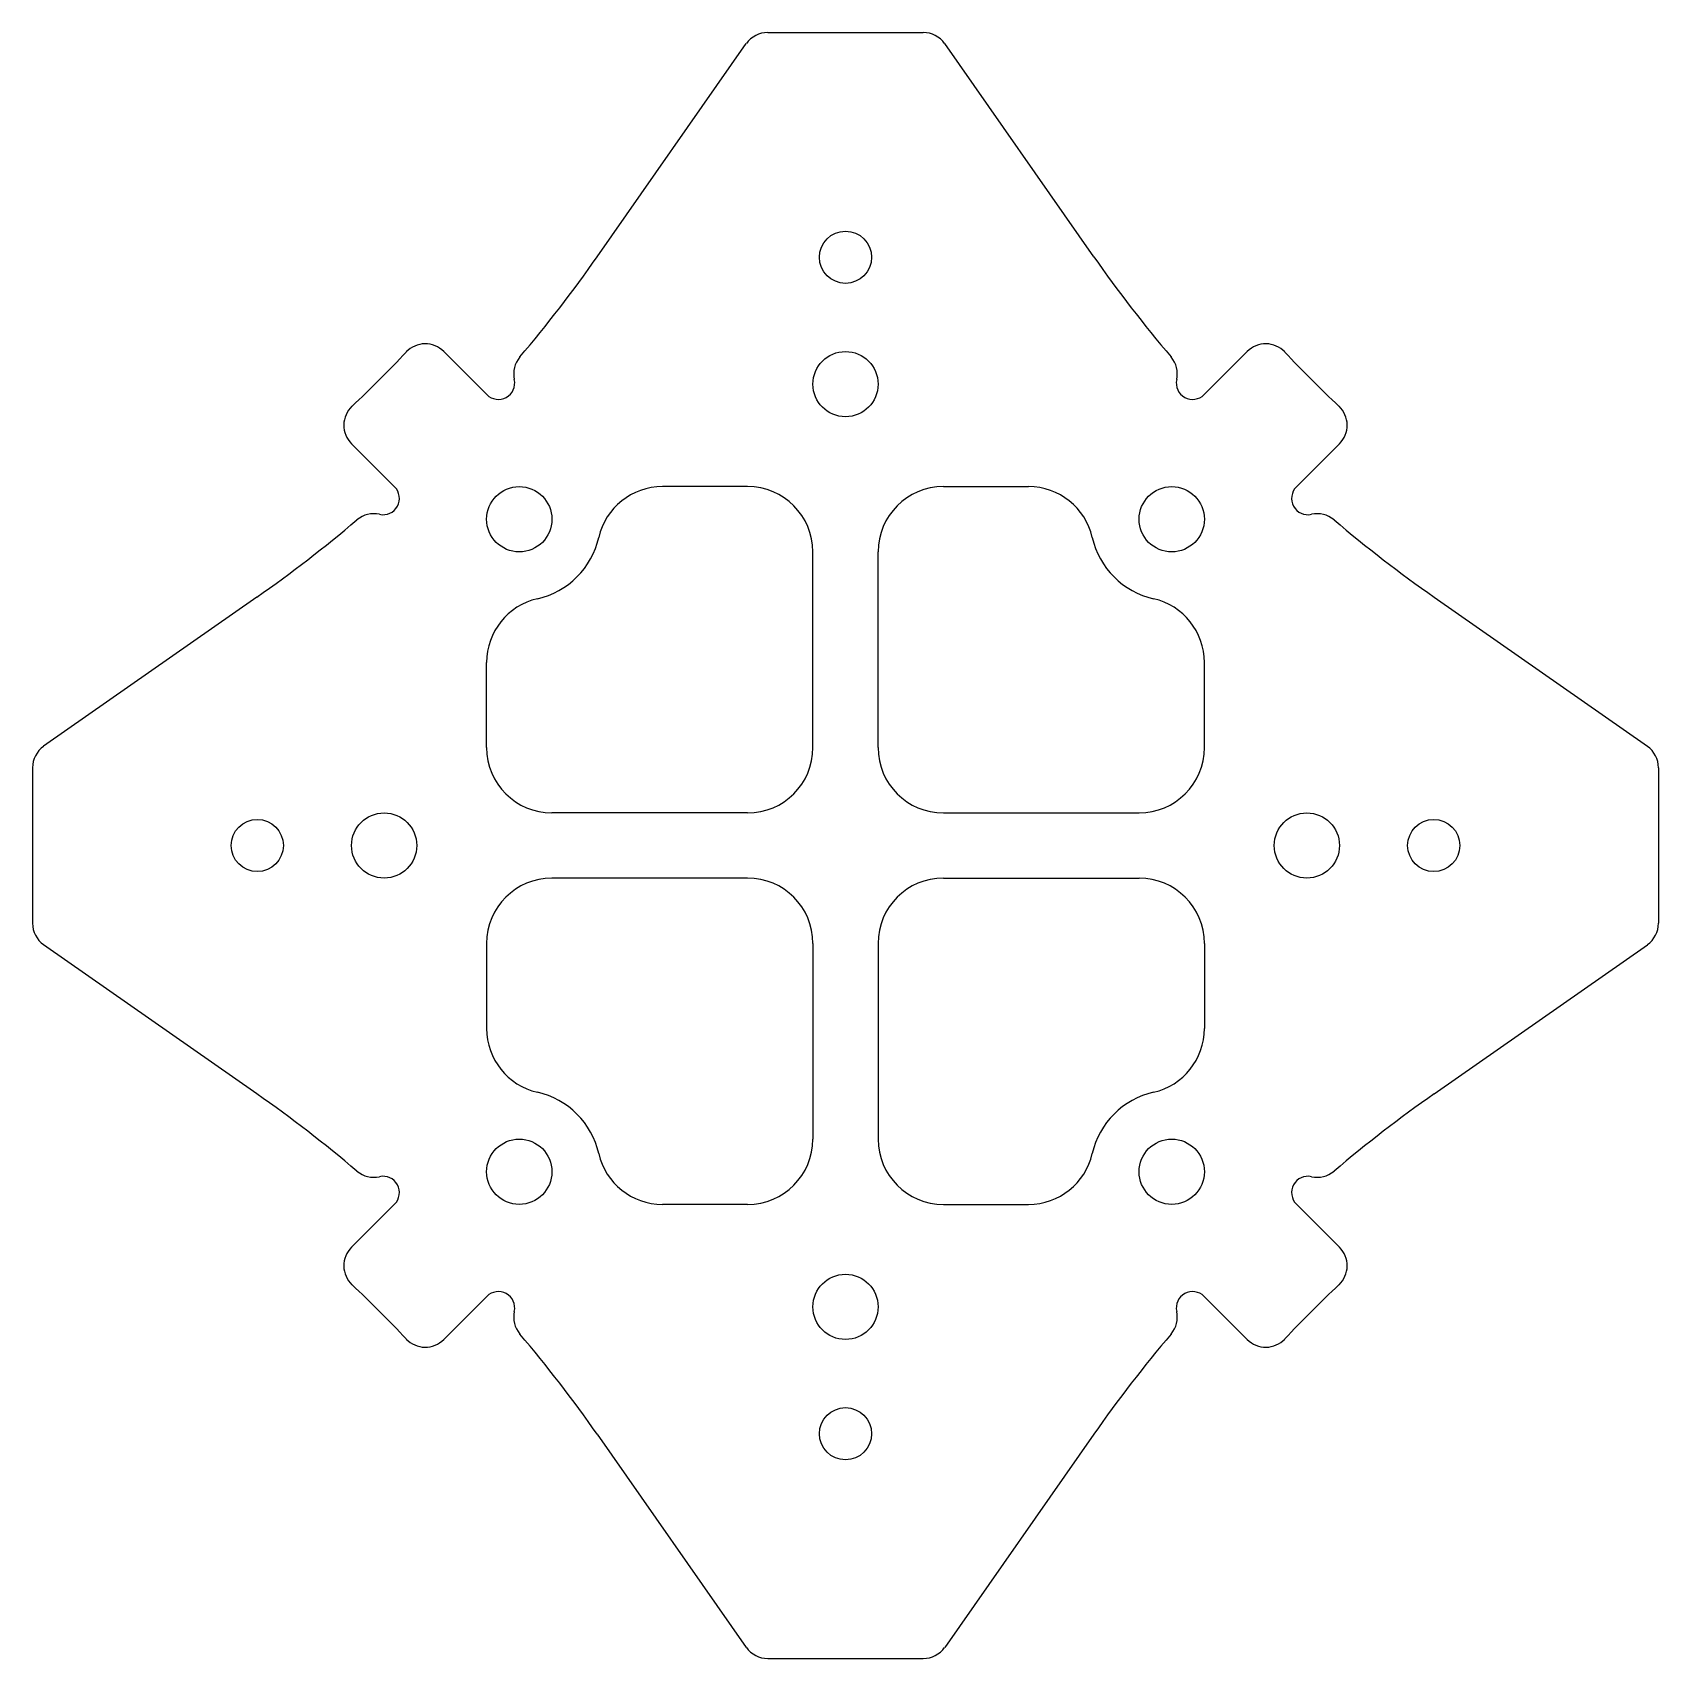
# Model space of a CAD drawing. Header units: millimetres. Extents: x -24.9 to 24.9, y -24.9 to 24.9.
import ezdxf

# ---------------------------------------------------------------- set-up
doc = ezdxf.new("R2010")
doc.units = ezdxf.units.MM

msp = doc.modelspace()

# ---------------------------------------------------------------- linework, layer by layer
at = {"color": 7, "linetype": 'Continuous', "lineweight": 25}
for p, q in [((-2.384, 24.921), (2.384, 24.921)), ((-7.612, 18.049), (-3.04, 24.58)), ((7.612, 18.049), (3.04, 24.58)), ((-10.993, 13.822), (-12.316, 15.145)), ((10.993, 13.822), (12.316, 15.145)), ((-13.822, 10.993), (-15.145, 12.316)), ((13.822, 10.993), (15.145, 12.316)), ((-3, 11), (-5.613, 11)), ((3, 11), (5.613, 11)), ((-1, 3), (-1, 9)), ((1, 3), (1, 9)), ((-18.049, 7.612), (-24.58, 3.04)), ((18.049, 7.612), (24.58, 3.04)), ((-11, 3), (-11, 5.613)), ((11, 3), (11, 5.613)), ((-24.921, 2.384), (-24.921, -2.384)), ((24.921, 2.384), (24.921, -2.384)), ((-3, 1), (-9, 1)), ((3, 1), (9, 1)), ((-3, -1), (-9, -1)), ((3, -1), (9, -1)), ((-18.049, -7.612), (-24.58, -3.04)), ((-11, -3), (-11, -5.613)), ((-1, -3), (-1, -9)), ((1, -3), (1, -9)), ((11, -3), (11, -5.613)), ((18.049, -7.612), (24.58, -3.04)), ((-13.822, -10.993), (-15.145, -12.316)), ((-3, -11), (-5.613, -11)), ((3, -11), (5.613, -11)), ((13.822, -10.993), (15.145, -12.316)), ((-10.993, -13.822), (-12.316, -15.145)), ((10.993, -13.822), (12.316, -15.145)), ((-7.612, -18.049), (-3.04, -24.58)), ((7.612, -18.049), (3.04, -24.58)), ((-2.384, -24.921), (2.384, -24.921))]:
    msp.add_line(p, q, dxfattribs=at)
for centre, radius in [((0, 18.031), 0.8), ((0, 14.142), 1), ((-10, 10), 1), ((10, 10), 1), ((-14.142, 0), 1), ((14.142, 0), 1), ((-18.031, 0), 0.8), ((18.031, 0), 0.8), ((-10, -10), 1), ((10, -10), 1), ((0, -14.142), 1), ((0, -18.031), 0.8)]:
    msp.add_circle(centre, radius, dxfattribs=at)
for centre, radius, start, end in [((-2.384, 24.121), 0.8, 90, 145), ((2.384, 24.121), 0.8, 35, 90), ((-42.427, 42.427), 42.501, 319.7652, 325), ((42.427, 42.427), 42.501, 215, 220.2348), ((-42.426, 42.426), 39.8, 313.3063, 316.6937), ((-12.882, 14.579), 0.8, 45, 136.6937), ((-9.371, 14.458), 0.8, 139.7652, 192.5561), ((9.371, 14.458), 0.8, 347.4439, 40.2348), ((12.882, 14.579), 0.8, 43.3063, 135), ((42.426, 42.426), 39.8, 223.3063, 226.6937), ((-10.64, 14.175), 0.5, 225, 12.5561), ((10.64, 14.175), 0.5, 167.4439, 315), ((-14.579, 12.882), 0.8, 133.3063, 225), ((14.579, 12.882), 0.8, 315, 46.6937), ((-14.175, 10.64), 0.5, 257.4439, 45), ((-5.613, 9), 2, 90, 167.1604), ((-3, 9), 2, 0, 90), ((3, 9), 2, 90, 180), ((5.613, 9), 2, 12.8396, 90), ((14.175, 10.64), 0.5, 135, 282.5561), ((-42.427, 42.427), 42.501, 305, 310.2348), ((-14.458, 9.371), 0.8, 77.4439, 130.2348), ((14.458, 9.371), 0.8, 49.7652, 102.5561), ((42.427, 42.427), 42.501, 229.7652, 235), ((-10, 10), 2.5, 282.8396, 347.1604), ((10, 10), 2.5, 192.8396, 257.1604), ((-9, 5.613), 2, 102.8396, 180), ((9, 5.613), 2, 0, 77.1604), ((-24.121, 2.384), 0.8, 125, 180), ((-9, 3), 2, 180, 270), ((-3, 3), 2, 270, 0), ((3, 3), 2, 180, 270), ((9, 3), 2, 270, 0), ((24.121, 2.384), 0.8, 0, 55), ((-9, -3), 2, 90, 180), ((-3, -3), 2, 0, 90), ((3, -3), 2, 90, 180), ((9, -3), 2, 0, 90), ((-24.121, -2.384), 0.8, 180, 235), ((24.121, -2.384), 0.8, 305, 0), ((-9, -5.613), 2, 180, 257.1604), ((9, -5.613), 2, 282.8396, 0), ((-42.427, -42.427), 42.501, 49.7652, 55), ((-10, -10), 2.5, 12.8396, 77.1604), ((10, -10), 2.5, 102.8396, 167.1604), ((42.427, -42.427), 42.501, 125, 130.2348), ((-5.613, -9), 2, 192.8396, 270), ((-3, -9), 2, 270, 0), ((3, -9), 2, 180, 270), ((5.613, -9), 2, 270, 347.1604), ((-14.458, -9.371), 0.8, 229.7652, 282.5561), ((-14.175, -10.64), 0.5, 315, 102.5561), ((14.175, -10.64), 0.5, 77.4439, 225), ((14.458, -9.371), 0.8, 257.4439, 310.2348), ((-14.579, -12.882), 0.8, 135, 226.6937), ((14.579, -12.882), 0.8, 313.3063, 45), ((-42.426, -42.426), 39.8, 43.3063, 46.6937), ((-10.64, -14.175), 0.5, 347.4439, 135), ((10.64, -14.175), 0.5, 45, 192.5561), ((42.426, -42.426), 39.8, 133.3063, 136.6937), ((-9.371, -14.458), 0.8, 167.4439, 220.2348), ((9.371, -14.458), 0.8, 319.7652, 12.5561), ((-12.882, -14.579), 0.8, 223.3063, 315), ((-42.427, -42.427), 42.501, 35, 40.2348), ((42.427, -42.427), 42.501, 139.7652, 145), ((12.882, -14.579), 0.8, 225, 316.6937), ((-2.384, -24.121), 0.8, 215, 270), ((2.384, -24.121), 0.8, 270, 325)]:
    msp.add_arc(centre, radius, start, end, dxfattribs=at)

doc.saveas('drawing.dxf')
